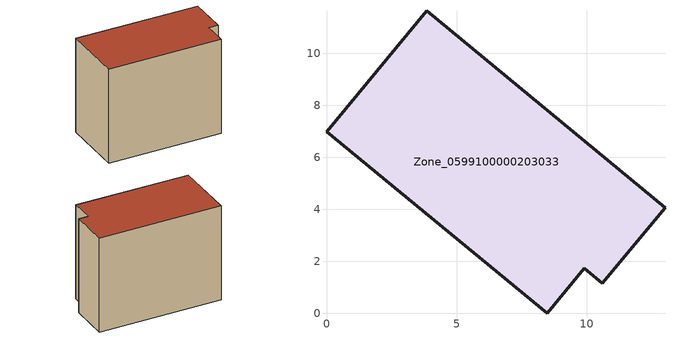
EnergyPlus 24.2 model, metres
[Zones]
Zone_0599100000203033
 floor ground (C_G): 0,6.99 3.86,11.65 13.02,4.06 10.61,1.16 9.92,1.73 8.48,0 z0
 wall outside (C_F): 3.86,11.65 0,6.99 8.48,0 9.92,1.73 10.61,1.16 13.02,4.06 3.86,11.65 z0:9.35
 roof outside (C_R): 13.02,4.06 3.86,11.65 0,6.99 8.48,0 9.92,1.73 10.61,1.16 z9.35
[BUILDING]
Pand.0599100000203033: North Axis=0; Terrain=City; Loads Convergence Tolerance Value=0.04; Temperature Convergence Tolerance Value=0.4; Solar Distribution=FullExterior; Maximum Number of Warmup Days=25; Minimum Number of Warmup Days=1
[Site:Location]
Rotterdam.The.Hague.AP_ZH_NLD Design_Conditions: Latitude=51.96; Longitude=4.45; Time Zone=1; Elevation=-4.5
[SITE:GROUNDTEMPERATURE:BUILDINGSURFACE]
18, 18, 18, 18, 18, 18, 18, 18, 18, 18, 18, 18
[MATERIAL] Thermal Absorptance=0.9; Solar Absorptance=0.7; Visible Absorptance=0.7
Name | Roughness | Thickness | Conductivity | Density | Specific Heat
G.TI.1946 | MediumSmooth | 0.15 | 1 | 540 | 1210
F.TI.1946 | Rough | 0.3 | 0.857143 | 1920 | 840
R.TI.1946 | MediumRough | 0.2 | 0.1 | 1500 | 1000
[CONSTRUCTION]
C_G: G.TI.1946
C_F: F.TI.1946
C_R: R.TI.1946
[ZONE]
Zone_0599100000203033: Type=1; Multiplier=1; Ceiling Height=Autocalculate; Volume=Autocalculate; Floor Area=autocalculate; Part of Total Floor Area=Yes
[ZONEINFILTRATION:DESIGNFLOWRATE]
Infil_Zone_0599100000203033: Zone or ZoneList or Space or SpaceList=Zone_0599100000203033; Schedule=AlwaysOn; Design Flow Rate Calculation Method=Flow/Area; Flow Rate per Floor Area=0.003; Constant Term Coefficient=1; Temperature Term Coefficient=0; Velocity Term Coefficient=0; Velocity Squared Term Coefficient=0
[HVACTEMPLATE:ZONE:IDEALLOADSAIRSYSTEM]
Zone_0599100000203033: Maximum Heating Supply Air Temperature=50; Minimum Cooling Supply Air Temperature=13; Maximum Heating Supply Air Humidity Ratio=0.0156; Minimum Cooling Supply Air Humidity Ratio=0.0077; Heating Limit=NoLimit; Cooling Limit=NoLimit; Dehumidification Control Type=ConstantSensibleHeatRatio; Cooling Sensible Heat Ratio=0.7; Dehumidification Setpoint=60; Humidification Control Type=None; Humidification Setpoint=30; Outdoor Air Method=None; Outdoor Air Flow Rate per Person=0.00944; Outdoor Air Flow Rate per Zone Floor Area=0; Outdoor Air Flow Rate per Zone=0; Demand Controlled Ventilation Type=None; Outdoor Air Economizer Type=NoEconomizer; Heat Recovery Type=None; Sensible Heat Recovery Effectiveness=0.7; Latent Heat Recovery Effectiveness=0.65
[ZONECONTROL:THERMOSTAT]
ThermostatControl_Zone_0599100000203033: Zone or ZoneList=Zone_0599100000203033; Control Type Schedule=DualSetpointControlType; Control 1=Thermostat_Zone_0599100000203033; Temperature Difference Between Cutout And Setpoint=0
[THERMOSTATSETPOINT:DUALSETPOINT]
Thermostat_Zone_0599100000203033: Heating Setpoint Temperature Schedule=HeatingSetpoint_Zone_0599100000203033; Cooling Setpoint Temperature Schedule=CoolingSetpoint_Zone_0599100000203033
[SCHEDULE:COMPACT]
HeatingSetpoint_Zone_0599100000203033: Through: 12/31, For: AllDays, Until: 24:00, 21
CoolingSetpoint_Zone_0599100000203033: Through: 12/31, For: AllDays, Until: 24:00, 24
DualSetpointControlType: Through: 12/31, For: AllDays, Until: 24:00, 4
AlwaysOn: Through: 12/31, For: AllDays, Until: 24:00, 1
